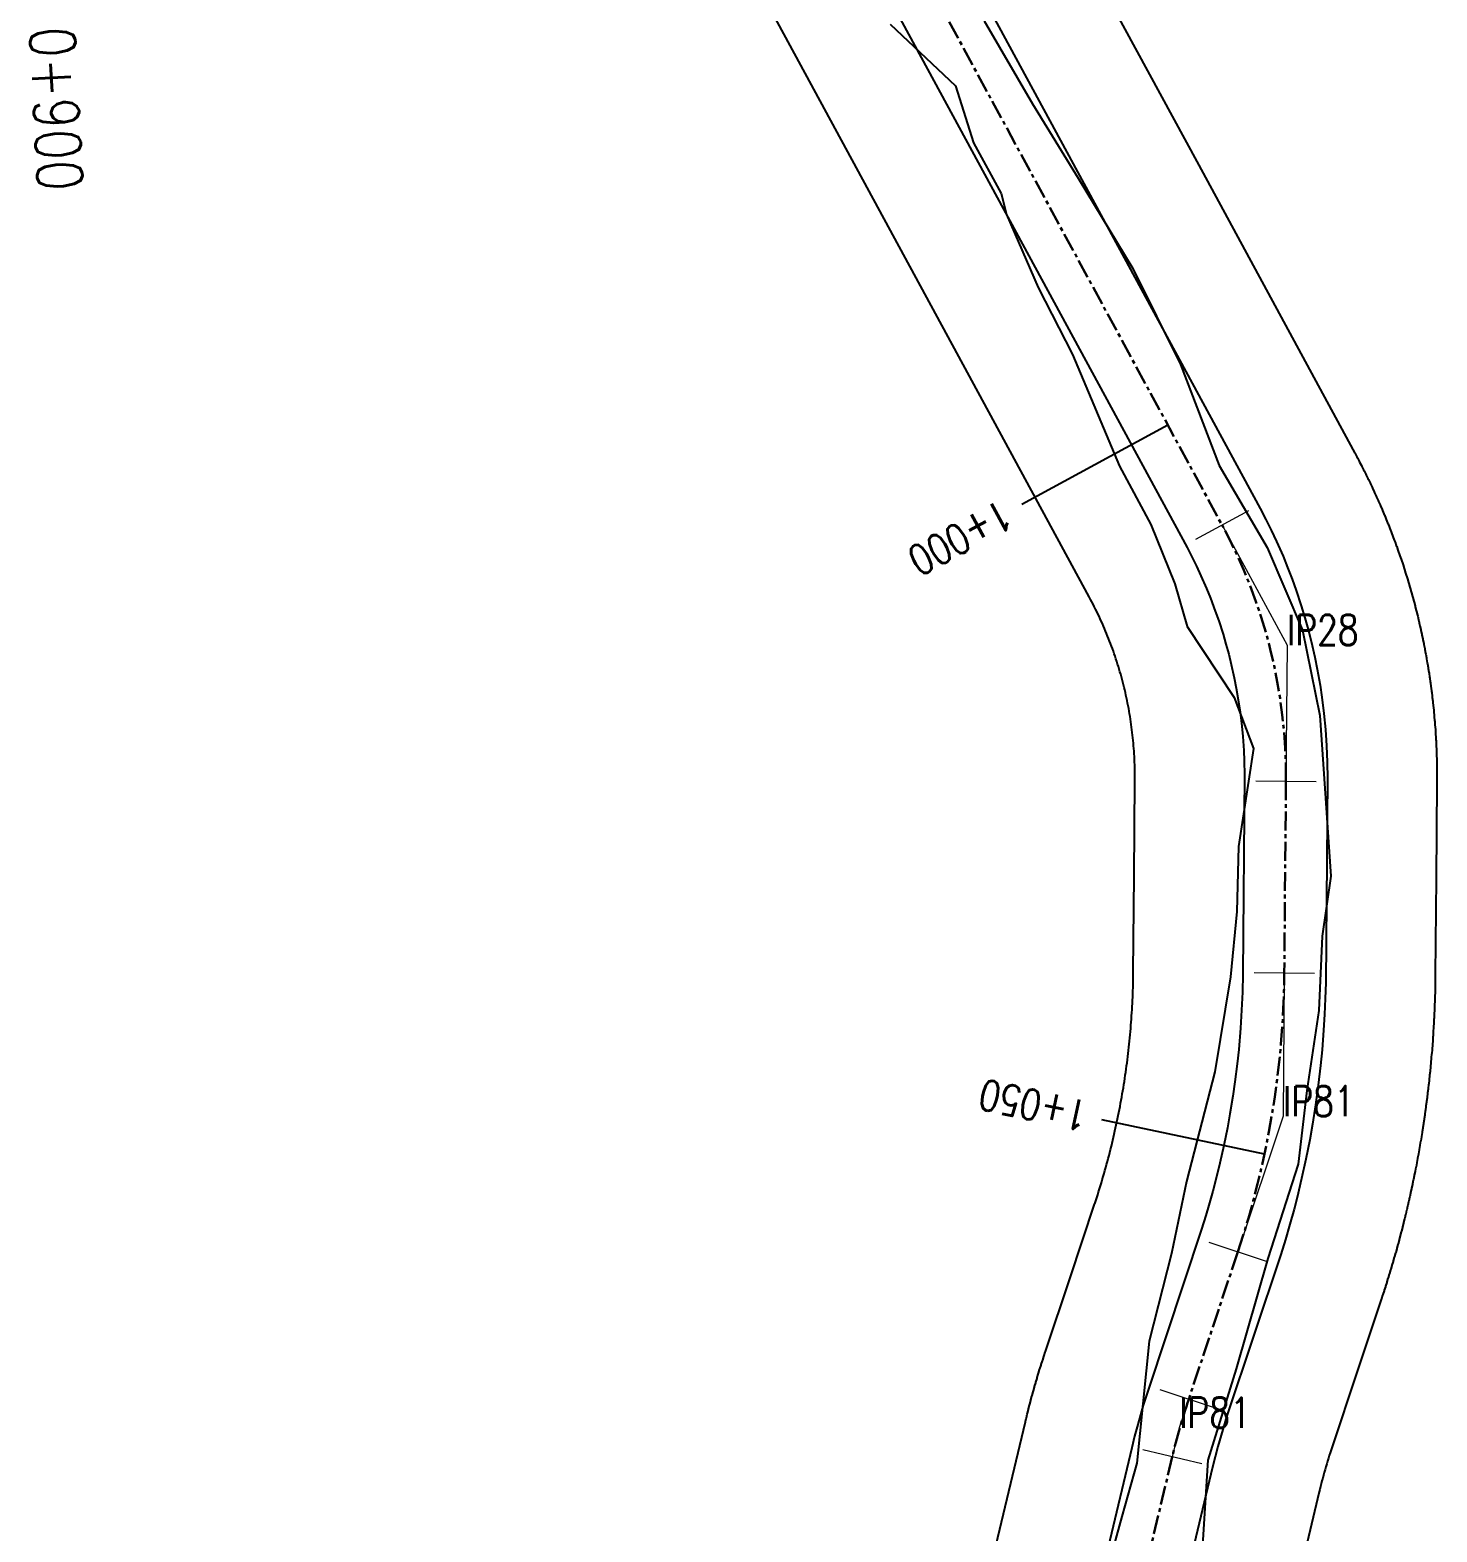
# Model space of a CAD drawing. Extents: x 337736 to 342002, y 3067251 to 3069533.
# Drawn here: x 338797.8 to 338891, y 3068566.2 to 3068665.7 of the extents above; entities that cross this region are included whole.
import ezdxf
from ezdxf.enums import TextEntityAlignment as Align

# ---------------------------------------------------------------- set-up
doc = ezdxf.new("R2010")
doc.units = 0
doc.header["$MEASUREMENT"] = 0
doc.linetypes.add('Center', pattern=[2, 1.25, -0.25, 0.25, -0.25])
for name, color, linetype, lineweight in [('BEC', 3, 'Continuous', 13), ('BES', 3, 'Continuous', 13), ('Chainage', 7, 'Continuous', 25), ('IP_Line', 150, 'Continuous', 9), ('RC', 9, 'Center', 30), ('Road Width', 6, 'Continuous', 25)]:
    doc.layers.add(name, color=color, linetype=linetype, lineweight=lineweight)
for name, color, linetype in [('IPName', 7, 'Continuous'), ('Match Chainage', 7, 'Continuous'), ('Right of Way', 4, 'Continuous'), ('RoadEdge', 51, 'Continuous')]:
    doc.layers.add(name, color=color, linetype=linetype)
doc.styles.get("Standard").update_dxf_attribs({"font": 'simplex.shx'})

msp = doc.modelspace()

# ---------------------------------------------------------------- linework, layer by layer
at = {"layer": 'BEC'}
for points in [[(338878.509, 3068633.856), (338874.992, 3068631.949)], [(338882.98, 3068615.908), (338878.98, 3068615.942)], [(338882.872, 3068603.206), (338878.872, 3068603.24)], [(338879.693, 3068584.125), (338875.898, 3068585.39)], [(338876.438, 3068574.362), (338872.644, 3068575.627)], [(338875.401, 3068570.724), (338871.51, 3068571.65)]]:
    msp.add_lwpolyline(points, dxfattribs=at)
at = {"layer": 'BES'}
for points in [[(338878.509, 3068633.856), (338874.992, 3068631.949)], [(338882.98, 3068615.908), (338878.98, 3068615.942)], [(338882.872, 3068603.206), (338878.872, 3068603.24)], [(338879.693, 3068584.125), (338875.898, 3068585.39)], [(338876.438, 3068574.362), (338872.644, 3068575.627)], [(338875.401, 3068570.724), (338871.51, 3068571.65)]]:
    msp.add_lwpolyline(points, dxfattribs=at)
at = {"layer": 'Chainage'}
for p, q in [((338873.163, 3068639.519), (338863.493, 3068634.277)), ((338879.557, 3068591.228), (338868.799, 3068593.52))]:
    msp.add_line(p, q, dxfattribs=at)
at = {"layer": 'IP_Line'}
for points in [[(338876.751, 3068632.903), (338881.056, 3068624.96), (338880.98, 3068615.925)], [(338880.872, 3068603.223), (338880.792, 3068593.747), (338877.795, 3068584.757)], [(338874.541, 3068574.995), (338873.914, 3068573.115), (338873.456, 3068571.187)]]:
    msp.add_lwpolyline(points, dxfattribs=at)
at = {"layer": 'RC', "linetype": 'Center'}
msp.add_lwpolyline([(338855.815, 3068671.522), (338876.751, 3068632.903), (338876.751, 3068632.903, -0.126987), (338880.98, 3068615.925), (338880.98, 3068615.925), (338880.872, 3068603.223), (338880.872, 3068603.223, -0.07848), (338877.795, 3068584.757), (338877.795, 3068584.757), (338874.541, 3068574.995), (338874.541, 3068574.995, 0.022005), (338873.456, 3068571.187), (338873.456, 3068571.187), (338868.84, 3068551.801)], format="xyb", dxfattribs=at)
at = {"layer": 'Right of Way'}
for points in [[(338864.606, 3068676.287), (338875.074, 3068656.978), (338885.542, 3068637.669), (338885.559, 3068637.637), (338885.677, 3068637.417), (338885.711, 3068637.354), (338885.827, 3068637.133), (338885.861, 3068637.07), (338885.976, 3068636.848), (338886.009, 3068636.784), (338886.122, 3068636.561), (338886.154, 3068636.498), (338886.266, 3068636.274), (338886.298, 3068636.21), (338886.409, 3068635.986), (338886.44, 3068635.922), (338886.549, 3068635.697), (338886.58, 3068635.632), (338886.687, 3068635.406), (338886.717, 3068635.342), (338886.823, 3068635.115), (338886.853, 3068635.05), (338886.957, 3068634.823), (338886.986, 3068634.758), (338887.089, 3068634.53), (338887.118, 3068634.465), (338887.218, 3068634.236), (338887.247, 3068634.17), (338887.346, 3068633.941), (338887.374, 3068633.875), (338887.471, 3068633.645), (338887.499, 3068633.579), (338887.595, 3068633.348), (338887.622, 3068633.282), (338887.716, 3068633.05), (338887.743, 3068632.984), (338887.835, 3068632.752), (338887.861, 3068632.685), (338887.952, 3068632.452), (338887.978, 3068632.386), (338888.067, 3068632.152), (338888.092, 3068632.085), (338888.18, 3068631.851), (338888.204, 3068631.784), (338888.29, 3068631.549), (338888.315, 3068631.482), (338888.399, 3068631.247), (338888.422, 3068631.179), (338888.505, 3068630.943), (338888.528, 3068630.876), (338888.609, 3068630.639), (338888.632, 3068630.572), (338888.711, 3068630.334), (338888.733, 3068630.267), (338888.811, 3068630.029), (338888.832, 3068629.961), (338888.908, 3068629.723), (338888.93, 3068629.654), (338889.003, 3068629.416), (338889.024, 3068629.347), (338889.097, 3068629.108), (338889.117, 3068629.04), (338889.188, 3068628.8), (338889.207, 3068628.731), (338889.276, 3068628.491), (338889.296, 3068628.422), (338889.363, 3068628.181), (338889.382, 3068628.112), (338889.447, 3068627.871), (338889.466, 3068627.802), (338889.529, 3068627.56), (338889.547, 3068627.491), (338889.609, 3068627.249), (338889.627, 3068627.18), (338889.687, 3068626.937), (338889.704, 3068626.868), (338889.762, 3068626.625), (338889.779, 3068626.555), (338889.835, 3068626.312), (338889.851, 3068626.242), (338889.906, 3068625.998), (338889.922, 3068625.928), (338889.975, 3068625.684), (338889.99, 3068625.614), (338890.041, 3068625.37), (338890.056, 3068625.3), (338890.106, 3068625.055), (338890.12, 3068624.985), (338890.168, 3068624.739), (338890.181, 3068624.669), (338890.227, 3068624.423), (338890.24, 3068624.353), (338890.285, 3068624.107), (338890.297, 3068624.037), (338890.34, 3068623.791), (338890.352, 3068623.72), (338890.393, 3068623.474), (338890.404, 3068623.403), (338890.444, 3068623.156), (338890.455, 3068623.086), (338890.492, 3068622.838), (338890.502, 3068622.768), (338890.538, 3068622.52), (338890.548, 3068622.45), (338890.582, 3068622.202), (338890.591, 3068622.131), (338890.624, 3068621.883), (338890.632, 3068621.812), (338890.663, 3068621.564), (338890.671, 3068621.493), (338890.7, 3068621.245), (338890.708, 3068621.174), (338890.735, 3068620.925), (338890.742, 3068620.854), (338890.767, 3068620.605), (338890.774, 3068620.534), (338890.797, 3068620.285), (338890.804, 3068620.214), (338890.825, 3068619.965), (338890.831, 3068619.894), (338890.851, 3068619.645), (338890.856, 3068619.574), (338890.874, 3068619.324), (338890.879, 3068619.253), (338890.895, 3068619.004), (338890.899, 3068618.932), (338890.914, 3068618.683), (338890.918, 3068618.611), (338890.93, 3068618.362), (338890.934, 3068618.29), (338890.944, 3068618.041), (338890.947, 3068617.969), (338890.956, 3068617.719), (338890.958, 3068617.648), (338890.966, 3068617.398), (338890.968, 3068617.327), (338890.973, 3068617.077), (338890.974, 3068617.005), (338890.978, 3068616.755), (338890.979, 3068616.684), (338890.981, 3068616.434), (338890.981, 3068616.362), (338890.981, 3068616.112), (338890.981, 3068616.05), (338890.98, 3068615.867), (338890.979, 3068615.841), (338890.926, 3068609.489), (338890.872, 3068603.138), (338890.872, 3068603.117), (338890.869, 3068602.867), (338890.868, 3068602.825), (338890.865, 3068602.575), (338890.864, 3068602.534), (338890.859, 3068602.284), (338890.859, 3068602.242), (338890.853, 3068601.992), (338890.852, 3068601.951), (338890.845, 3068601.701), (338890.844, 3068601.659), (338890.836, 3068601.409), (338890.834, 3068601.367), (338890.826, 3068601.118), (338890.824, 3068601.076), (338890.814, 3068600.826), (338890.812, 3068600.785), (338890.801, 3068600.535), (338890.799, 3068600.493), (338890.787, 3068600.243), (338890.785, 3068600.202), (338890.772, 3068599.952), (338890.77, 3068599.911), (338890.756, 3068599.661), (338890.753, 3068599.619), (338890.738, 3068599.37), (338890.736, 3068599.328), (338890.72, 3068599.079), (338890.717, 3068599.037), (338890.7, 3068598.788), (338890.697, 3068598.746), (338890.678, 3068598.497), (338890.675, 3068598.455), (338890.656, 3068598.206), (338890.653, 3068598.165), (338890.632, 3068597.915), (338890.629, 3068597.874), (338890.607, 3068597.625), (338890.604, 3068597.583), (338890.581, 3068597.334), (338890.578, 3068597.293), (338890.554, 3068597.044), (338890.55, 3068597.002), (338890.526, 3068596.754), (338890.522, 3068596.712), (338890.496, 3068596.463), (338890.492, 3068596.422), (338890.465, 3068596.173), (338890.461, 3068596.132), (338890.433, 3068595.884), (338890.428, 3068595.842), (338890.4, 3068595.594), (338890.395, 3068595.552), (338890.365, 3068595.304), (338890.36, 3068595.263), (338890.33, 3068595.015), (338890.324, 3068594.973), (338890.293, 3068594.725), (338890.287, 3068594.684), (338890.254, 3068594.436), (338890.249, 3068594.395), (338890.215, 3068594.147), (338890.209, 3068594.106), (338890.175, 3068593.858), (338890.169, 3068593.817), (338890.133, 3068593.57), (338890.127, 3068593.529), (338890.09, 3068593.281), (338890.084, 3068593.24), (338890.046, 3068592.993), (338890.039, 3068592.952), (338890, 3068592.705), (338889.994, 3068592.664), (338889.954, 3068592.417), (338889.947, 3068592.376), (338889.906, 3068592.129), (338889.899, 3068592.088), (338889.857, 3068591.842), (338889.85, 3068591.801), (338889.807, 3068591.554), (338889.8, 3068591.513), (338889.756, 3068591.267), (338889.748, 3068591.226), (338889.703, 3068590.98), (338889.696, 3068590.939), (338889.65, 3068590.694), (338889.642, 3068590.653), (338889.595, 3068590.407), (338889.587, 3068590.366), (338889.538, 3068590.121), (338889.53, 3068590.08), (338889.481, 3068589.835), (338889.473, 3068589.794), (338889.423, 3068589.549), (338889.414, 3068589.508), (338889.363, 3068589.264), (338889.354, 3068589.223), (338889.302, 3068588.978), (338889.293, 3068588.938), (338889.24, 3068588.694), (338889.231, 3068588.653), (338889.177, 3068588.409), (338889.168, 3068588.368), (338889.112, 3068588.124), (338889.103, 3068588.084), (338889.047, 3068587.84), (338889.037, 3068587.8), (338888.98, 3068587.556), (338888.97, 3068587.516), (338888.912, 3068587.273), (338888.902, 3068587.232), (338888.843, 3068586.989), (338888.833, 3068586.949), (338888.772, 3068586.706), (338888.762, 3068586.666), (338888.701, 3068586.423), (338888.691, 3068586.383), (338888.628, 3068586.141), (338888.618, 3068586.101), (338888.554, 3068585.859), (338888.544, 3068585.819), (338888.479, 3068585.577), (338888.468, 3068585.537), (338888.403, 3068585.295), (338888.392, 3068585.255), (338888.326, 3068585.014), (338888.314, 3068584.974), (338888.247, 3068584.733), (338888.236, 3068584.693), (338888.167, 3068584.453), (338888.156, 3068584.413), (338888.086, 3068584.173), (338888.075, 3068584.133), (338888.004, 3068583.893), (338887.993, 3068583.853), (338887.921, 3068583.613), (338887.909, 3068583.573), (338887.837, 3068583.334), (338887.825, 3068583.294), (338887.751, 3068583.055), (338887.739, 3068583.015), (338887.664, 3068582.777), (338887.652, 3068582.737), (338887.577, 3068582.499), (338887.564, 3068582.459), (338887.487, 3068582.221), (338887.475, 3068582.181), (338887.397, 3068581.943), (338887.384, 3068581.904), (338887.306, 3068581.666), (338887.298, 3068581.643), (338887.283, 3068581.599), (338885.655, 3068576.714), (338884.032, 3068571.845), (338883.967, 3068571.648), (338883.907, 3068571.463), (338883.848, 3068571.277), (338883.79, 3068571.092), (338883.733, 3068570.906), (338883.678, 3068570.72), (338883.623, 3068570.533), (338883.569, 3068570.346), (338883.516, 3068570.159), (338883.465, 3068569.971), (338883.414, 3068569.784), (338883.364, 3068569.596), (338883.316, 3068569.407), (338883.268, 3068569.219), (338883.221, 3068569.028), (338883.181, 3068568.86), (338880.876, 3068559.178)], [(338861.42, 3068563.81), (338863.727, 3068573.503), (338863.733, 3068573.526), (338863.782, 3068573.731), (338863.794, 3068573.78), (338863.854, 3068574.023), (338863.867, 3068574.077), (338863.928, 3068574.319), (338863.942, 3068574.373), (338864.005, 3068574.615), (338864.019, 3068574.669), (338864.082, 3068574.911), (338864.097, 3068574.965), (338864.162, 3068575.206), (338864.176, 3068575.26), (338864.243, 3068575.501), (338864.258, 3068575.554), (338864.325, 3068575.795), (338864.341, 3068575.848), (338864.41, 3068576.088), (338864.425, 3068576.142), (338864.496, 3068576.382), (338864.512, 3068576.435), (338864.583, 3068576.674), (338864.599, 3068576.728), (338864.672, 3068576.967), (338864.689, 3068577.02), (338864.763, 3068577.258), (338864.78, 3068577.311), (338864.856, 3068577.55), (338864.873, 3068577.602), (338864.95, 3068577.84), (338864.967, 3068577.893), (338865.045, 3068578.13), (338865.054, 3068578.157), (338866.681, 3068583.038), (338868.308, 3068587.918), (338868.318, 3068587.948), (338868.386, 3068588.154), (338868.451, 3068588.352), (338868.514, 3068588.551), (338868.577, 3068588.749), (338868.639, 3068588.948), (338868.7, 3068589.147), (338868.761, 3068589.347), (338868.82, 3068589.547), (338868.879, 3068589.746), (338868.937, 3068589.947), (338868.994, 3068590.147), (338869.05, 3068590.348), (338869.105, 3068590.548), (338869.16, 3068590.749), (338869.213, 3068590.951), (338869.266, 3068591.152), (338869.318, 3068591.354), (338869.369, 3068591.556), (338869.42, 3068591.758), (338869.469, 3068591.961), (338869.518, 3068592.163), (338869.566, 3068592.366), (338869.612, 3068592.569), (338869.659, 3068592.772), (338869.704, 3068592.975), (338869.748, 3068593.179), (338869.792, 3068593.383), (338869.834, 3068593.587), (338869.876, 3068593.791), (338869.917, 3068593.995), (338869.957, 3068594.199), (338869.997, 3068594.404), (338870.035, 3068594.609), (338870.073, 3068594.814), (338870.109, 3068595.019), (338870.145, 3068595.224), (338870.18, 3068595.429), (338870.214, 3068595.635), (338870.248, 3068595.84), (338870.28, 3068596.046), (338870.312, 3068596.252), (338870.343, 3068596.458), (338870.372, 3068596.664), (338870.401, 3068596.871), (338870.43, 3068597.077), (338870.457, 3068597.284), (338870.483, 3068597.49), (338870.509, 3068597.697), (338870.534, 3068597.904), (338870.557, 3068598.111), (338870.58, 3068598.318), (338870.603, 3068598.525), (338870.624, 3068598.732), (338870.644, 3068598.94), (338870.664, 3068599.147), (338870.682, 3068599.355), (338870.7, 3068599.562), (338870.717, 3068599.77), (338870.733, 3068599.978), (338870.748, 3068600.185), (338870.763, 3068600.393), (338870.776, 3068600.601), (338870.789, 3068600.809), (338870.801, 3068601.017), (338870.811, 3068601.225), (338870.822, 3068601.433), (338870.831, 3068601.641), (338870.839, 3068601.849), (338870.846, 3068602.058), (338870.853, 3068602.266), (338870.859, 3068602.474), (338870.863, 3068602.682), (338870.867, 3068602.891), (338870.87, 3068603.099), (338870.873, 3068603.318), (338870.926, 3068609.659), (338870.98, 3068615.997), (338870.981, 3068616.137), (338870.981, 3068616.32), (338870.98, 3068616.498), (338870.977, 3068616.677), (338870.973, 3068616.856), (338870.968, 3068617.034), (338870.961, 3068617.212), (338870.954, 3068617.391), (338870.945, 3068617.569), (338870.934, 3068617.747), (338870.923, 3068617.926), (338870.91, 3068618.104), (338870.896, 3068618.282), (338870.881, 3068618.46), (338870.864, 3068618.638), (338870.846, 3068618.815), (338870.827, 3068618.993), (338870.807, 3068619.17), (338870.785, 3068619.347), (338870.762, 3068619.524), (338870.738, 3068619.701), (338870.712, 3068619.878), (338870.686, 3068620.055), (338870.658, 3068620.231), (338870.628, 3068620.407), (338870.598, 3068620.583), (338870.566, 3068620.759), (338870.533, 3068620.934), (338870.499, 3068621.11), (338870.463, 3068621.285), (338870.426, 3068621.459), (338870.388, 3068621.634), (338870.349, 3068621.808), (338870.308, 3068621.982), (338870.267, 3068622.156), (338870.224, 3068622.329), (338870.179, 3068622.502), (338870.134, 3068622.675), (338870.087, 3068622.847), (338870.039, 3068623.019), (338869.99, 3068623.191), (338869.94, 3068623.362), (338869.888, 3068623.533), (338869.835, 3068623.703), (338869.781, 3068623.874), (338869.726, 3068624.043), (338869.67, 3068624.213), (338869.612, 3068624.382), (338869.553, 3068624.55), (338869.493, 3068624.719), (338869.432, 3068624.886), (338869.369, 3068625.054), (338869.305, 3068625.22), (338869.241, 3068625.387), (338869.175, 3068625.553), (338869.107, 3068625.718), (338869.039, 3068625.883), (338868.969, 3068626.048), (338868.899, 3068626.211), (338868.827, 3068626.375), (338868.753, 3068626.538), (338868.679, 3068626.7), (338868.604, 3068626.862), (338868.527, 3068627.023), (338868.45, 3068627.184), (338868.371, 3068627.344), (338868.291, 3068627.504), (338868.209, 3068627.663), (338868.127, 3068627.822), (338868.044, 3068627.979), (338867.951, 3068628.152), (338857.491, 3068647.446), (338847.032, 3068666.74)]]:
    msp.add_lwpolyline(points, dxfattribs=at)
at = {"layer": 'Road Width'}
for points in [[(338858.181, 3068672.926), (338879.282, 3068634.001), (338879.656, 3068633.283), (338880.013, 3068632.558), (338880.356, 3068631.825), (338880.787, 3068630.837), (338881.093, 3068630.087), (338881.382, 3068629.332), (338881.654, 3068628.57), (338881.993, 3068627.546), (338882.227, 3068626.772), (338882.445, 3068625.993), (338882.646, 3068625.209), (338882.887, 3068624.158), (338883.049, 3068623.366), (338883.238, 3068622.304), (338883.36, 3068621.504), (338883.495, 3068620.434), (338883.6, 3068619.361), (338883.675, 3068618.285), (338883.718, 3068617.207), (338883.731, 3068616.129), (338883.614, 3068602.586), (338883.586, 3068601.54), (338883.541, 3068600.496), (338883.478, 3068599.452), (338883.376, 3068598.148), (338883.274, 3068597.108), (338883.122, 3068595.809), (338882.944, 3068594.514), (338882.738, 3068593.223), (338882.555, 3068592.194), (338882.301, 3068590.911), (338882.02, 3068589.634), (338881.714, 3068588.364), (338881.517, 3068587.604), (338881.239, 3068586.596), (338880.946, 3068585.592), (338880.635, 3068584.594), (338877.077, 3068573.903), (338876.795, 3068573.007), (338876.47, 3068571.88), (338876.291, 3068571.199), (338876.122, 3068570.513), (338871.446, 3068550.861)], [(338853.47, 3068670.077), (338874.43, 3068631.411), (338874.749, 3068630.798), (338875.055, 3068630.178), (338875.347, 3068629.552), (338875.716, 3068628.707), (338875.977, 3068628.067), (338876.303, 3068627.206), (338876.531, 3068626.553), (338876.814, 3068625.676), (338877.01, 3068625.014), (338877.191, 3068624.347), (338877.358, 3068623.676), (338877.558, 3068622.777), (338877.691, 3068622.099), (338877.846, 3068621.19), (338877.945, 3068620.506), (338878.055, 3068619.592), (338878.119, 3068618.904), (338878.183, 3068617.984), (338878.213, 3068617.294), (338878.231, 3068616.373), (338878.122, 3068603.163), (338878.097, 3068601.971), (338878.048, 3068600.779), (338877.974, 3068599.589), (338877.853, 3068598.163), (338877.752, 3068597.214), (338877.604, 3068596.03), (338877.468, 3068595.086), (338877.276, 3068593.909), (338877.104, 3068592.97), (338876.868, 3068591.801), (338876.607, 3068590.638), (338876.322, 3068589.479), (338876.14, 3068588.787), (338875.883, 3068587.868), (338875.68, 3068587.182), (338875.397, 3068586.271), (338871.849, 3068575.613), (338871.531, 3068574.601), (338871.164, 3068573.326), (338870.961, 3068572.557), (338870.771, 3068571.787), (338866.073, 3068552.038)]]:
    msp.add_lwpolyline(points, dxfattribs=at)
at = {"layer": 'RoadEdge'}
for points in [[(338854.767, 3068666.087, 1423.328), (338859.103, 3068661.997, 1423.646), (338860.299, 3068658.215, 1424.147), (338862.118, 3068654.873, 1424.285), (338862.118, 3068654.873, 1424.285), (338862.47, 3068653.47, 1424.401), (338864.574, 3068648.652, 1424.824), (338866.847, 3068644.205, 1425.38), (338869.963, 3068636.798, 1426.357), (338872.042, 3068632.935, 1426.792), (338873.616, 3068629.023, 1427.544), (338874.436, 3068626.193, 1427.598), (338877.563, 3068621.494, 1428.147), (338878.834, 3068618.101, 1428.52), (338877.835, 3068611.608, 1429.769), (338877.722, 3068607.312, 1430.56), (338877.318, 3068602.992, 1431.32), (338876.28, 3068596.684, 1432.23), (338874.386, 3068589.427, 1433.177), (338873.394, 3068584.659, 1433.681), (338871.92, 3068578.853, 1434.172), (338871.116, 3068570.76, 1435.079), (338870.113, 3068567.227, 1435.115), (338869.112, 3068563.641, 1435.53)], [(338860.998, 3068666.311, 1423.482), (338864.2, 3068660.802, 1423.875), (338867.229, 3068655.878, 1424.272), (338870.847, 3068649.897, 1425.109), (338874.008, 3068643.534, 1425.834), (338876.553, 3068636.843, 1426.617), (338879.746, 3068631.414, 1427.203), (338882.083, 3068625.94, 1427.728), (338883.23, 3068620.285, 1428.428), (338883.947, 3068609.655, 1429.966), (338883.384, 3068605.67, 1430.694), (338883.163, 3068600.761, 1431.537), (338882.365, 3068595.461, 1432.654), (338881.786, 3068590.569, 1433.122), (338879.784, 3068584.315, 1433.708), (338877.686, 3068577.026, 1434.423), (338875.81, 3068570.978, 1434.973), (338875.317, 3068563.221, 1435.63)]]:
    msp.add_polyline3d(points, dxfattribs=at)

# ---------------------------------------------------------------- texts
at = {"layer": 'Chainage', "width": 0.8}
for s, rotation, p in [('1+000', 208.46286, (338862.614, 3068633.8)), ('1+050', 167.97262, (338867.821, 3068593.729))]:
    msp.add_text(s, height=2, rotation=rotation, dxfattribs=at).set_placement(p, align=Align.MIDDLE_LEFT)
at = {"layer": 'IPName', "width": 0.8}
for s, p in [('IP28', (338881.056, 3068624.96)), ('IP81', (338880.792, 3068593.747)), ('IP81', (338873.914, 3068573.115))]:
    msp.add_text(s, height=2, dxfattribs=at).set_placement(p)
at = {"layer": 'Match Chainage', "width": 0.8}
msp.add_text('0+900', height=3, rotation=273.01138, dxfattribs=at).set_placement((338799.264, 3068665.925), align=Align.MIDDLE_LEFT)

doc.saveas('drawing.dxf')
